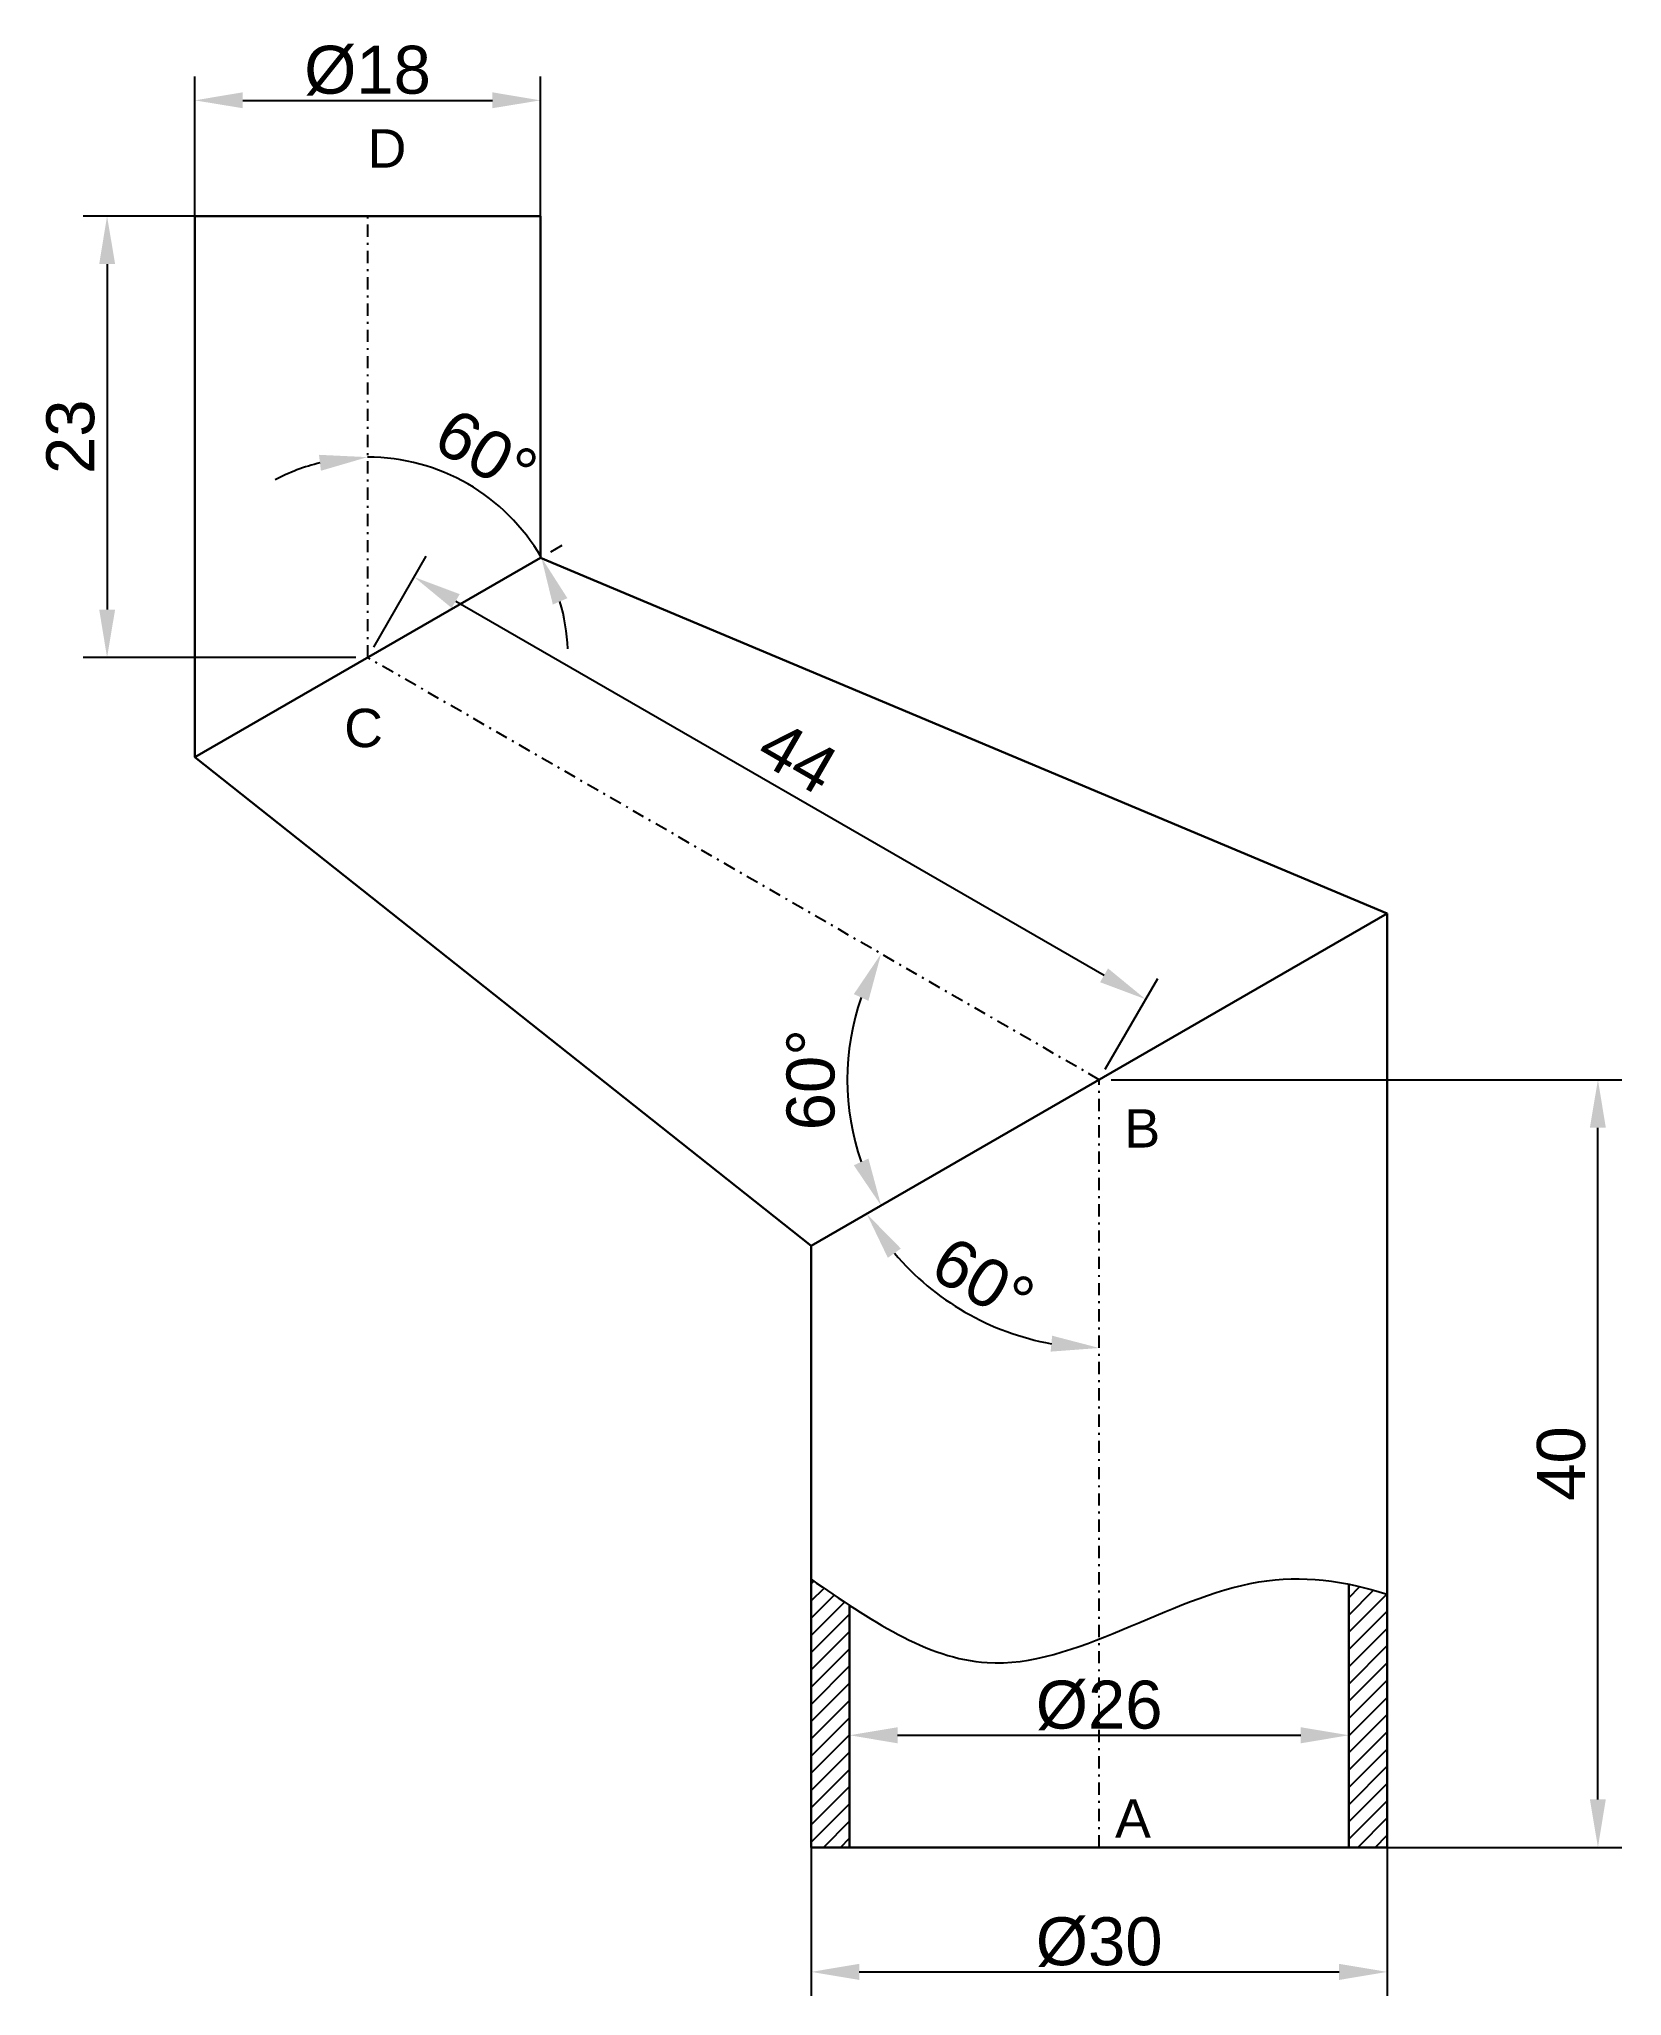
# Model space of a CAD drawing. Header units: millimetres. Extents: x -55 to 27, y -8 to 94.
import ezdxf

# ---------------------------------------------------------------- set-up
doc = ezdxf.new("R2010")
doc.units = ezdxf.units.MM
doc.header["$LTSCALE"] = 0.05
doc.linetypes.add('DASHDOT', pattern=[25.4, 12.7, -6.35, 0, -6.35])
for name, color, linetype in [('Axe', 1, 'DASHDOT'), ('Cote', 7, 'Continuous'), ('Hasuri', 3, 'Continuous'), ('Subtiri', 4, 'Continuous')]:
    doc.layers.add(name, color=color, linetype=linetype)
doc.layers.add('Groase', color=5, linetype='Continuous', lineweight=30)
doc.styles.get("Standard").update_dxf_attribs({"font": 'Arial.ttf'})
doc.dimstyles.new('ISO-25', dxfattribs={"dimtxt": 2.5, "dimasz": 2.5, "dimexe": 1.25, "dimexo": 0.625, "dimtad": 1, "dimtxsty": 'Standard', "dimcen": 2.5, "dimadec": 0, "dimazin": 0, "dimtfac": 1, "dimtmove": 0, "dimatfit": 3, "dimfxl": 1, "dimarcsym": 0})
doc.dimstyles.new('ISO-25 - FI', dxfattribs={"dimtxt": 2.5, "dimasz": 2.5, "dimexe": 1.25, "dimexo": 0, "dimgap": 0.2, "dimtad": 1, "dimtxsty": 'Standard', "dimcen": 2.5, "dimadec": 0, "dimazin": 0, "dimtfac": 1, "dimtmove": 0, "dimatfit": 3, "dimfxl": 1, "dimarcsym": 0})

# ---------------------------------------------------------------- blocks, each defined once
blk = doc.blocks.new('*D4')
at = {"layer": 'Cote', "color": 0, "lineweight": -2, "transparency": 16777216}
for p, q in [((0.62, 40), (27.23, 40)), ((25.98, 2.5), (25.98, 37.5)), ((0.62, 0), (27.23, 0))]:
    blk.add_line(p, q, dxfattribs=at)
at = {"layer": 'Cote', "color": 0, "transparency": 16777216}
for points in [[(25.56, 37.5), (26.39, 37.5), (25.98, 40)], [(25.56, 2.5), (26.39, 2.5), (25.98, 0)]]:
    blk.add_solid(points, dxfattribs=at)
at = {"layer": 'Defpoints', "color": 0, "transparency": 16777216}
for p in [(0, 40), (25.98, 40), (0, 0)]:
    blk.add_point(p, dxfattribs=at)
at = {"layer": 'Cote', "color": 0, "transparency": 16777216, "insert": (24.07, 20), "char_height": 2.5, "attachment_point": 5, "rotation": 90}
blk.add_mtext('40', dxfattribs=at)
blk = doc.blocks.new('*D5')
at = {"layer": 'Cote', "color": 0, "lineweight": -2, "transparency": 16777216}
for p, q in [((-38.73, 85), (-52.93, 85)), ((-51.68, 82.5), (-51.68, 64.5)), ((-38.73, 62), (-52.93, 62))]:
    blk.add_line(p, q, dxfattribs=at)
at = {"layer": 'Cote', "color": 0, "transparency": 16777216}
for points in [[(-52.09, 82.5), (-51.26, 82.5), (-51.68, 85)], [(-52.09, 64.5), (-51.26, 64.5), (-51.68, 62)]]:
    blk.add_solid(points, dxfattribs=at)
at = {"layer": 'Defpoints', "color": 0, "transparency": 16777216}
for p in [(-38.11, 85), (-51.68, 62), (-38.11, 62)]:
    blk.add_point(p, dxfattribs=at)
at = {"layer": 'Cote', "color": 0, "transparency": 16777216, "insert": (-53.58, 73.5), "char_height": 2.5, "attachment_point": 5, "rotation": 90}
blk.add_mtext('23', dxfattribs=at)
blk = doc.blocks.new('*D6')
at = {"layer": 'Cote', "color": 0, "lineweight": -2, "transparency": 16777216}
for p, q in [((-37.79, 62.54), (-35.06, 67.28)), ((-33.52, 64.94), (0.26, 45.44)), ((0.31, 40.54), (3.05, 45.28))]:
    blk.add_line(p, q, dxfattribs=at)
at = {"layer": 'Cote', "color": 0, "transparency": 16777216}
for points in [[(-33.31, 65.3), (-33.73, 64.58), (-35.68, 66.19)], [(0.46, 45.8), (0.05, 45.08), (2.42, 44.19)]]:
    blk.add_solid(points, dxfattribs=at)
at = {"layer": 'Defpoints', "color": 0, "transparency": 16777216}
for p in [(-38.11, 62), (2.42, 44.19), (0, 40)]:
    blk.add_point(p, dxfattribs=at)
at = {"layer": 'Cote', "color": 0, "transparency": 16777216, "insert": (-15.69, 56.82), "char_height": 2.5, "attachment_point": 5, "rotation": 330}
blk.add_mtext('44', dxfattribs=at)
blk = doc.blocks.new('*D7')
at = {"layer": 'Cote', "color": 0, "lineweight": -2, "transparency": 16777216}
blk.add_line((-28.56, 67.51), (-27.98, 67.85), dxfattribs=at)
for start, end in [(30, 90), (103.7518, 117.5036), (2.4964, 16.2482)]:
    blk.add_arc((-38.11, 62), 10.44, start, end, dxfattribs=at)
at = {"layer": 'Cote', "color": 0, "transparency": 16777216}
for points in [[(-40.64, 72.56), (-40.54, 71.73), (-38.11, 72.44)], [(-28.46, 64.76), (-27.7, 65.09), (-29.06, 67.22)]]:
    blk.add_solid(points, dxfattribs=at)
at = {"layer": 'Defpoints', "color": 0, "transparency": 16777216}
for p in [(-38.11, 85), (-31.39, 70), (-29.11, 67.2), (-38.11, 62), (-47.11, 56.8)]:
    blk.add_point(p, dxfattribs=at)
at = {"layer": 'Cote', "color": 0, "transparency": 16777216, "insert": (-31.93, 72.69), "char_height": 2.5, "attachment_point": 5, "rotation": 330}
blk.add_mtext('60°', dxfattribs=at)
blk = doc.blocks.new('*D8')
at = {"layer": 'Cote', "color": 0, "lineweight": -2, "transparency": 16777216}
blk.add_arc((0, 40), 13.98, 220.2583, 259.7417, dxfattribs=at)
at = {"layer": 'Cote', "color": 0, "transparency": 16777216}
for points in [[(-11.01, 30.72), (-10.33, 31.2), (-12.11, 33.01)], [(-2.45, 26.66), (-2.53, 25.83), (0, 26.02)]]:
    blk.add_solid(points, dxfattribs=at)
at = {"layer": 'Defpoints', "color": 0, "transparency": 16777216}
for p in [(15, 48.66), (0, 40), (-15, 31.34), (-8.99, 29.29), (0, 0)]:
    blk.add_point(p, dxfattribs=at)
at = {"layer": 'Cote', "color": 0, "transparency": 16777216, "insert": (-6.04, 29.54), "char_height": 2.5, "attachment_point": 5, "rotation": 330}
blk.add_mtext('60°', dxfattribs=at)
blk = doc.blocks.new('*D9')
at = {"layer": 'Cote', "color": 0, "lineweight": -2, "transparency": 16777216}
blk.add_arc((0, 40), 13.12, 160.9339, 199.0661, dxfattribs=at)
at = {"layer": 'Cote', "color": 0, "transparency": 16777216}
for points in [[(-12.78, 44.46), (-12.02, 44.11), (-11.36, 46.56)], [(-12.02, 35.89), (-12.78, 35.54), (-11.36, 33.44)]]:
    blk.add_solid(points, dxfattribs=at)
at = {"layer": 'Defpoints', "color": 0, "transparency": 16777216}
for p in [(-38.11, 62), (15, 48.66), (-12.92, 42.28), (0, 40), (-15, 31.34)]:
    blk.add_point(p, dxfattribs=at)
at = {"layer": 'Cote', "color": 0, "transparency": 16777216, "insert": (-15.02, 40), "char_height": 2.5, "attachment_point": 5, "rotation": 90}
blk.add_mtext('60°', dxfattribs=at)
blk = doc.blocks.new('*D10')
at = {"layer": 'Cote', "color": 0, "lineweight": -2, "transparency": 16777216}
for p, q in [((-15, 0), (-15, -7.74)), ((15, 0), (15, -7.74)), ((-12.5, -6.49), (12.5, -6.49))]:
    blk.add_line(p, q, dxfattribs=at)
at = {"layer": 'Cote', "color": 0, "transparency": 16777216}
for points in [[(-12.5, -6.07), (-12.5, -6.91), (-15, -6.49)], [(12.5, -6.07), (12.5, -6.91), (15, -6.49)]]:
    blk.add_solid(points, dxfattribs=at)
at = {"layer": 'Defpoints', "color": 0, "transparency": 16777216}
for p in [(-15, 0), (15, 0), (15, -6.49)]:
    blk.add_point(p, dxfattribs=at)
at = {"layer": 'Cote', "color": 0, "transparency": 16777216, "insert": (0, -4.94), "char_height": 2.5, "attachment_point": 5}
blk.add_mtext('%%c30', dxfattribs=at)
blk = doc.blocks.new('*D11')
at = {"layer": 'Cote', "color": 0, "lineweight": -2, "transparency": 16777216}
for p, q in [((-13, 0), (-13, 7.09)), ((13, 0), (13, 7.09)), ((-10.5, 5.84), (10.5, 5.84))]:
    blk.add_line(p, q, dxfattribs=at)
at = {"layer": 'Cote', "color": 0, "transparency": 16777216}
for points in [[(-10.5, 6.26), (-10.5, 5.42), (-13, 5.84)], [(10.5, 6.26), (10.5, 5.42), (13, 5.84)]]:
    blk.add_solid(points, dxfattribs=at)
at = {"layer": 'Defpoints', "color": 0, "transparency": 16777216}
for p in [(13, 5.84), (-13, 0), (13, 0)]:
    blk.add_point(p, dxfattribs=at)
at = {"layer": 'Cote', "color": 0, "transparency": 16777216, "insert": (0, 7.39), "char_height": 2.5, "attachment_point": 5}
blk.add_mtext('%%c26', dxfattribs=at)
blk = doc.blocks.new('*D12')
at = {"layer": 'Cote', "color": 0, "lineweight": -2, "transparency": 16777216}
for p, q in [((-47.11, 85), (-47.11, 92.28)), ((-29.11, 85), (-29.11, 92.28)), ((-44.61, 91.03), (-31.61, 91.03))]:
    blk.add_line(p, q, dxfattribs=at)
at = {"layer": 'Cote', "color": 0, "transparency": 16777216}
for points in [[(-44.61, 91.45), (-44.61, 90.62), (-47.11, 91.03)], [(-31.61, 91.45), (-31.61, 90.62), (-29.11, 91.03)]]:
    blk.add_solid(points, dxfattribs=at)
at = {"layer": 'Defpoints', "color": 0, "transparency": 16777216}
for p in [(-29.11, 91.03), (-47.11, 85), (-29.11, 85)]:
    blk.add_point(p, dxfattribs=at)
at = {"layer": 'Cote', "color": 0, "transparency": 16777216, "insert": (-38.11, 92.58), "char_height": 2.5, "attachment_point": 5}
blk.add_mtext('%%c18', dxfattribs=at)

msp = doc.modelspace()

# ---------------------------------------------------------------- hatches: boundary and pattern name
at = {"layer": 'Hasuri'}
h = msp.add_hatch(dxfattribs=at)
h.set_pattern_fill('ANSI31', color=256, scale=0.2)
edge = h.paths.add_edge_path()
edge.add_spline(control_points=[(15, 13.185), (14.335, 13.401), (13.669, 13.579), (13, 13.712)], knot_values=[29.826958, 29.826958, 29.826958, 29.826958, 31.9511407, 31.9511407, 31.9511407, 31.9511407], degree=3, periodic=0)
edge.add_line((13, 13.712), (13, 0))
edge.add_line((13, 0), (15, 0))
edge.add_line((15, 0), (15, 13.185))
edge = h.paths.add_edge_path()
edge.add_spline(control_points=[(-13, 12.61), (-13.668, 13.049), (-14.334, 13.509), (-15, 13.968)], knot_values=[0, 0, 0, 0, 2.244313, 2.244313, 2.244313, 2.244313], degree=3, periodic=0)
edge.add_line((-15, 13.968), (-15, 0))
edge.add_line((-15, 0), (-13, 0))
edge.add_line((-13, 0), (-13, 12.61))

# ---------------------------------------------------------------- linework, layer by layer
at = {"layer": 'Axe'}
for p, q in [((-38.105, 62), (-38.105, 85)), ((0, 40), (-38.105, 62)), ((0, 0), (0, 40))]:
    msp.add_line(p, q, dxfattribs=at)
at = {"layer": 'Groase'}
for p, q in [((-38.105, 85), (-47.105, 85)), ((-47.105, 85), (-47.105, 56.804)), ((-38.105, 85), (-29.105, 85)), ((-29.105, 85), (-29.105, 67.196)), ((-47.105, 56.804), (-29.105, 67.196)), ((-29.105, 67.196), (15, 48.66)), ((-47.105, 56.804), (-15, 31.34)), ((-15, 31.34), (15, 48.66)), ((15, 0), (15, 48.66)), ((-15, 0), (-15, 31.34)), ((13, 0), (13, 13.712)), ((-13, 0), (-13, 12.61)), ((0, 0), (-15, 0)), ((0, 0), (-13, 0)), ((0, 0), (15, 0)), ((0, 0), (0, 0)), ((0, 0), (13, 0))]:
    msp.add_line(p, q, dxfattribs=at)
at = {"layer": 'Subtiri'}
msp.add_open_spline([(-15, 13.968), (-11.991, 11.893), (-4.599, 6.796), (5.908, 14.822), (12.794, 13.901), (15, 13.185)], degree=3, knots=[0, 0, 0, 0, 10.1364678, 24.9039646, 31.9511407, 31.9511407, 31.9511407, 31.9511407], dxfattribs=at)

# ---------------------------------------------------------------- texts
at = {"layer": 'Cote', "char_height": 2, "attachment_point": 1}
for s, width, insert in [('{\\C1;D}', 6.66285, (-38.105, 89.526)), ('{\\C1;C}', 4.34914, (-39.328, 59.328)), ('{\\C1;B}', 8.25399, (1.315, 38.464)), ('{\\C1;A}', 9.46875, (0.828, 2.51))]:
    msp.add_mtext_dynamic_manual_height_columns(s, width=width, gutter_width=5, heights=[0], dxfattribs=dict(at, insert=insert))

# ---------------------------------------------------------------- dimensions: what is measured, and where the dimension line sits
at = {"layer": 'Cote'}
for base, p1, p2, picture, middle in [((-29.105, 91.033), (-47.105, 85), (-29.105, 85), '*D12', (-38.105, 92.58)), ((13, 5.841), (-13, 0), (13, 0), '*D11', (0, 7.388)), ((15, -6.489), (-15, 0), (15, 0), '*D10', (0, -4.943))]:
    dim = msp.add_linear_dim(base=base, p1=p1, p2=p2, dimstyle='ISO-25 - FI', override={"dimpost": '%%c<>'}, dxfattribs=at)
    dim.commit()
    dim.dimension.update_dxf_attribs({"geometry": picture, "text_midpoint": middle})
for base, p1, p2, picture, middle in [((-51.675, 62), (-38.105, 85), (-38.105, 62), '*D5', (-53.577, 73.5)), ((25.976, 40), (0, 0), (0, 40), '*D4', (24.074, 20))]:
    dim = msp.add_linear_dim(base=base, p1=p1, p2=p2, angle=90, dimstyle='ISO-25', dxfattribs=at)
    dim.commit()
    dim.dimension.update_dxf_attribs({"geometry": picture, "text_midpoint": middle})
for base, line1, line2, picture, middle in [((-31.394, 69.998), ((-47.105, 56.804), (-29.105, 67.196)), ((-38.105, 62), (-38.105, 85)), '*D7', (-31.934, 72.689)), ((-12.921, 42.278), ((-15, 31.34), (15, 48.66)), ((0, 40), (-38.105, 62)), '*D9', (-15.022, 40)), ((-8.987, 29.289), ((0, 0), (0, 40)), ((-15, 31.34), (15, 48.66)), '*D8', (-6.04, 29.538))]:
    dim = msp.add_angular_dim_2l(base=base, line1=line1, line2=line2, dimstyle='ISO-25', dxfattribs=at)
    dim.commit()
    dim.dimension.update_dxf_attribs({"geometry": picture, "text_midpoint": middle})
dim = msp.add_aligned_dim(p1=(-38.105, 62), p2=(0, 40), distance=4.841, dimstyle='ISO-25', dxfattribs=at)
dim.commit()
dim.dimension.update_dxf_attribs({"geometry": '*D6', "text_midpoint": (-15.694, 56.816)})

doc.saveas('drawing.dxf')
